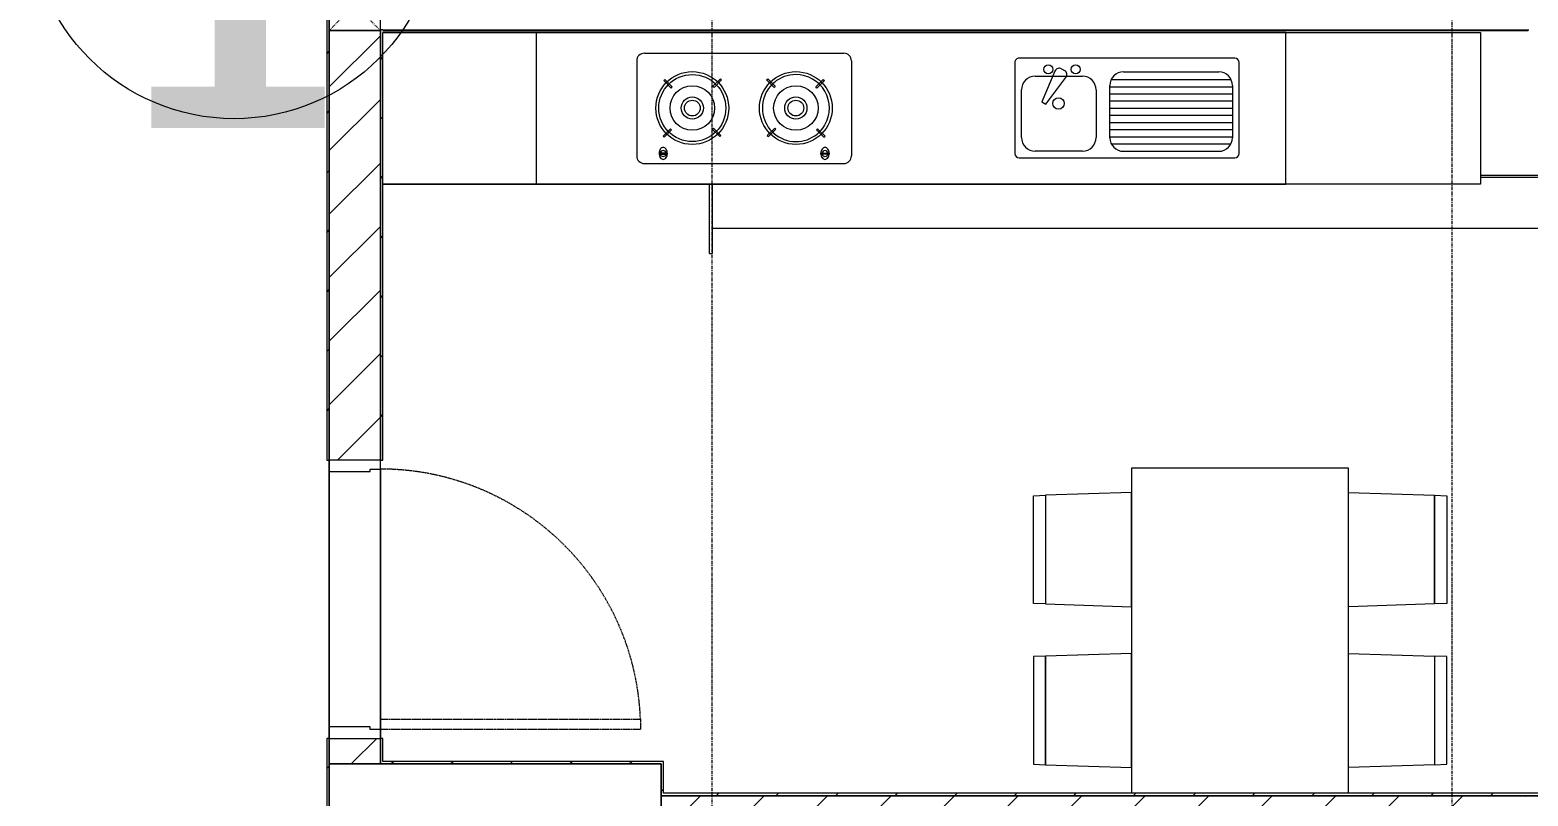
# Model space of a CAD drawing. Header units: millimetres. Extents: x 5357 to 201988, y -16345 to 109895.
# Drawn here: x 43280 to 49149, y 61836 to 64837 of the extents above; entities that cross this region are included whole.
import ezdxf

# ---------------------------------------------------------------- set-up
doc = ezdxf.new("R2010")
doc.units = ezdxf.units.MM
for name, pattern in [('Dash', [6, 3, -3]), ('Dash - Tight', [4.5, 3, -1.5]), ('Grid Line', [22.225, 12.7, -3.175, 3.175, -3.175])]:
    doc.linetypes.add(name, pattern=pattern)
for name, color, linetype, lineweight in [('0-1', 7, 'Continuous', 5), ('A-DETL-GENF-3', 92, 'Dash - Tight', 9), ('A-DETL-MEDM', 33, 'Continuous', 18), ('A-DOOR', 31, 'Continuous', 9), ('A-DOOR-FRAM', 31, 'Continuous', 9), ('A-FLOR-1', 10, 'Continuous', 9), ('A-FLOR-2', 53, 'Continuous', 9), ('A-WALL', 113, 'Continuous', 9), ('A-WALL-4', 113, 'Continuous', 18), ('A-WALL-PATT-2', 53, 'Continuous', 9), ('A-WALL-PATT-3', 111, 'Continuous', 9), ('G-ANNO-TEXT-1', 7, 'Continuous', 9), ('I-FURN', 30, 'Continuous', 9), ('I-FURN-1', 53, 'Continuous', 9), ('I-WALL-1', 9, 'Continuous', 18), ('I-WALL-3', 2, 'Continuous', 18), ('S-COLS', 52, 'Continuous', 9), ('S-COLS-2', 9, 'Continuous', 18), ('S-COLS-5', 52, 'Continuous', 18), ('S-COLS-6', 52, 'Dash', 9), ('S-COLS-HDLN', 52, 'Dash', 9), ('S-GRID-1', 1, 'Grid Line', 9)]:
    doc.layers.add(name, color=color, linetype=linetype, lineweight=lineweight)
doc.styles.add('Arial_B', font='arialbd_0.ttf', dxfattribs={"width": 0.95, "height": 1100})
pattern_1 = [(45, (0, 0), (-116.67262, 116.67262), [])]
pattern_2 = [(45, (0, 0), (-124.4508, 124.4508), [])]

# ---------------------------------------------------------------- blocks, each defined once
blk = doc.blocks.new('NCV_TKTC_KET CAU_rvt-1-TKCS_MB SÂN ĐƯỜNG NỘI BỘ')
at = {"layer": 'A-FLOR-1'}
for p, q in [((44662.6, 64834.3), (49149.4, 64834.3)), ((49149.4, 64834.3), (44662.6, 64834.3)), ((49149.4, 64834.3), (44662.6, 64834.3)), ((44662.6, 64834.3), (49149.4, 64834.3)), ((44452.6, 63106.9), (44452.6, 63151.9)), ((44452.6, 62106.9), (44452.6, 63106.9)), ((44452.6, 62061.9), (44452.6, 62106.9))]:
    blk.add_line(p, q, dxfattribs=at)
at = {"layer": 'S-COLS-2'}
for p, q in [((44452.6, 61961.9), (44452.6, 61511.9)), ((45752.6, 61961.9), (44452.6, 61961.9)), ((45752.6, 61511.9), (45752.6, 61961.9))]:
    blk.add_line(p, q, dxfattribs=at)
blk = doc.blocks.new('HE BEP A - HE BEP A-V46-TKCS_MB SÂN ĐƯỜNG NỘI BỘ')
at = {"layer": 'I-FURN'}
for p, q in [((3.5, -11), (765.9, -11)), ((3.5, -605.3), (3.5, -11)), ((765.9, -11), (765.9, -605.3)), ((765.9, -11), (765.9, -605.3)), ((4303.5, -11), (765.9, -11)), ((3703.5, -605.3), (3703.5, -11)), ((1810.5, -114.2), (965.9, -114.2)), ((3279.1, -92.2), (2497.5, -92.2)), ((948.4, -131.7), (948.4, -487.8)), ((981.5, -167.9), (1448.7, -167.9)), ((1028.4, -139.9), (1401.8, -139.9)), ((1562.5, -140.8), (1747.9, -140.8)), ((1828, -487.8), (1828, -131.7)), ((2467.5, -494.2), (2467.5, -122.2)), ((2555.1, -129.3), (2587.6, -129.3)), ((2555.1, -133.3), (2555.1, -129.3)), ((2587.6, -133.3), (2555.1, -133.3)), ((2587.6, -129.3), (2587.6, -133.3)), ((3189, -129.3), (3189, -133.3)), ((3221.5, -129.3), (3189, -129.3)), ((3189, -133.3), (3221.5, -133.3)), ((3221.5, -133.3), (3221.5, -129.3)), ((3309.1, -494.2), (3309.1, -122.2)), ((975, -397.7), (975, -193.3)), ((975, -195.9), (1455.1, -195.9)), ((975, -223.9), (1455.1, -223.9)), ((1455.1, -193.3), (1455.1, -397.7)), ((1509.1, -380.9), (1509.1, -194.2)), ((1801.3, -194.2), (1801.3, -380.9)), ((2575.3, -194.9), (2570.9, -199.3)), ((2570.9, -199.3), (2600, -228.4)), ((2604.4, -224), (2575.3, -194.9)), ((2600, -228.4), (2604.4, -224)), ((2792.8, -197.7), (2763.7, -226.8)), ((2763.7, -226.8), (2768.1, -231.2)), ((2768.1, -231.2), (2797.2, -202)), ((2797.2, -202), (2792.8, -197.7)), ((2979.4, -202), (2983.8, -197.7)), ((3008.5, -231.2), (2979.4, -202)), ((2983.8, -197.7), (3012.9, -226.8)), ((3012.9, -226.8), (3008.5, -231.2)), ((3172.2, -224), (3201.4, -194.9)), ((3176.6, -228.4), (3172.2, -224)), ((3205.8, -199.3), (3176.6, -228.4)), ((3201.4, -194.9), (3205.8, -199.3)), ((975, -251.9), (1455.1, -251.9)), ((975, -279.9), (1455.1, -279.9)), ((975, -307.9), (1455.1, -307.9)), ((975, -335.9), (1455.1, -335.9)), ((1706.2, -324.4), (1627.3, -429.4)), ((1670.1, -454.1), (1721.6, -333.3)), ((1721.6, -333.3), (1706.2, -324.4)), ((975, -363.9), (1455.1, -363.9)), ((975, -391.9), (1455.1, -391.9)), ((2573.6, -416.8), (2602.8, -387.7)), ((2607.1, -392.1), (2578, -421.2)), ((2602.8, -387.7), (2607.1, -392.1)), ((2766.5, -394.9), (2770.8, -390.5)), ((2795.6, -424), (2766.5, -394.9)), ((2770.8, -390.5), (2800, -419.6)), ((3005.8, -390.5), (2976.7, -419.6)), ((2981.1, -424), (3010.2, -394.9)), ((3010.2, -394.9), (3005.8, -390.5)), ((3173.9, -387.7), (3169.5, -392.1)), ((3169.5, -392.1), (3198.6, -421.2)), ((3203, -416.8), (3173.9, -387.7)), ((979.9, -419.9), (1450.3, -419.9)), ((1401.8, -451.1), (1028.4, -451.1)), ((1747.9, -434.2), (1562.5, -434.2)), ((1644.6, -463.3), (1632.2, -456.1)), ((2578, -421.2), (2573.6, -416.8)), ((2800, -419.6), (2795.6, -424)), ((2976.7, -419.6), (2981.1, -424)), ((3198.6, -421.2), (3203, -416.8)), ((965.9, -505.3), (1810.5, -505.3)), ((3279.1, -524.2), (2497.5, -524.2)), ((765.9, -605.3), (3.5, -605.3)), ((765.9, -605.3), (4303.5, -605.3))]:
    blk.add_line(p, q, dxfattribs=at)
for centre, radius in [((2685.4, -309.4), 142.6), ((3091.2, -309.4), 142.6), ((2685.4, -309.4), 87.2), ((3091.2, -309.4), 131.3), ((3091.2, -309.4), 87.2), ((2685.4, -309.4), 43.6), ((2685.4, -309.4), 30.9), ((3091.2, -309.4), 43.6), ((3091.2, -309.4), 30.9), ((1656.3, -327.5), 22.2), ((1589.4, -460.9), 17.8), ((1696.1, -460.9), 17.8)]:
    blk.add_circle(centre, radius, dxfattribs=at)
for centre, radius, start, end in [((965.9, -131.7), 17.5, 90, 180), ((1810.5, -131.7), 17.5, 0, 90), ((2497.5, -122.2), 30, 90, 180), ((2580.1, -129.2), 24.7, 145.20397, 163.94189), ((2574.8, -125.5), 18.1, 120.79762, 145.20397), ((2571.4, -119.8), 11.5, 90, 120.79762), ((2571.4, -119.8), 11.5, 59.20238, 90), ((2568, -125.5), 18.1, 34.79603, 59.20238), ((2562.6, -129.2), 24.7, 16.05811, 34.79603), ((3214, -129.2), 24.7, 145.20397, 163.94189), ((3208.7, -125.5), 18.1, 120.79762, 145.20397), ((3205.3, -119.8), 11.5, 90, 120.79762), ((3205.3, -119.8), 11.5, 59.20238, 90), ((3201.9, -125.5), 18.1, 34.79603, 59.20238), ((3196.5, -129.2), 24.7, 16.05811, 34.79603), ((3279.1, -122.2), 30, 360, 90), ((1028.4, -193.3), 53.3, 90, 180), ((1401.8, -193.3), 53.3, 0, 90), ((1562.5, -194.2), 53.3, 90, 180), ((1747.9, -194.2), 53.3, 0, 90), ((2588.6, -131.7), 33.5, 163.94189, 180), ((2588.6, -131.7), 33.5, 180, 196.05811), ((2580.1, -134.1), 24.7, 196.05811, 214.79603), ((2571.3, -131.3), 11.6, 9.71775, 170.28225), ((2571.3, -131.3), 11.6, 189.9102, 350.0898), ((2574.8, -137.9), 18.1, 214.79603, 239.20238), ((2571.4, -143.6), 11.5, 239.20238, 270), ((2571.4, -143.6), 11.5, 270, 300.79762), ((2568, -137.9), 18.1, 300.79762, 325.20397), ((2562.6, -134.1), 24.7, 325.20397, 343.94189), ((2554.1, -131.7), 33.5, 0, 16.05811), ((2554.1, -131.7), 33.5, 343.94189, 0), ((3222.5, -131.7), 33.5, 163.94189, 180), ((3222.5, -131.7), 33.5, 180, 196.05811), ((3214, -134.1), 24.7, 196.05811, 214.79603), ((3208.7, -137.9), 18.1, 214.79603, 239.20238), ((3205.3, -131.3), 11.6, 9.71775, 170.28225), ((3205.3, -131.3), 11.6, 189.9102, 350.0898), ((3205.3, -143.6), 11.5, 239.20238, 270), ((3205.3, -143.6), 11.5, 270, 300.79762), ((3201.9, -137.9), 18.1, 300.79762, 325.20397), ((3196.5, -134.1), 24.7, 325.20397, 343.94189), ((3188, -131.7), 33.5, 0, 16.05811), ((3188, -131.7), 33.5, 343.94189, 0), ((2685.4, -309.4), 131.3, 270, 149.33493), ((2685.4, -309.4), 131.3, 150, 270), ((1028.4, -397.7), 53.3, 180, 270), ((1401.8, -397.7), 53.3, 270, 0), ((1562.5, -380.9), 53.3, 180, 270), ((1747.9, -380.9), 53.3, 270, 0), ((1641, -440.7), 17.8, 140.53825, 240.0479), ((1653.4, -447.9), 17.8, 240.0479, 339.46209), ((965.9, -487.8), 17.5, 180, 270), ((1810.5, -487.8), 17.5, 270, 0), ((2497.5, -494.2), 30, 180, 270), ((3279.1, -494.2), 30, 270, 0)]:
    blk.add_arc(centre, radius, start, end, dxfattribs=at)
at = {"layer": 'I-FURN-1'}
for p, q in [((3.5, -11), (4303.5, -11)), ((3.5, -605.3), (3.5, -11)), ((4303.5, -605.3), (3.5, -605.3))]:
    blk.add_line(p, q, dxfattribs=at)
blk = doc.blocks.new('RES_BAN AN 1 - RES_BAN AN 1-V49-TKCS_MB SÂN ĐƯỜNG NỘI BỘ')
at = {"layer": 'I-FURN-1'}
for p, q in [((-425, -1.6), (-425, -1275)), ((425, -1275), (425, -1.6)), ((-761.9, -113.5), (-809.6, -115.1)), ((-809.6, -115.1), (-809.6, -536.9)), ((-761.9, -113.5), (-425, -102.3)), ((-761.9, -538.5), (-761.9, -113.5)), ((-761.9, -538.5), (-761.9, -113.5)), ((-425, -102.3), (-425, -549.7)), ((425, -102.3), (425, -549.7)), ((761.9, -113.5), (425, -102.3)), ((761.9, -538.5), (761.9, -113.5)), ((761.9, -113.5), (761.9, -538.5)), ((809.6, -115.1), (761.9, -113.5)), ((809.6, -536.9), (809.6, -115.1)), ((-809.6, -536.9), (-761.9, -538.5)), ((-425, -549.7), (-761.9, -538.5)), ((425, -549.7), (761.9, -538.5)), ((761.9, -538.5), (809.6, -536.9)), ((-809.6, -745.3), (-761.9, -743.8)), ((-809.6, -1167.2), (-809.6, -745.3)), ((-761.9, -743.8), (-425, -732.5)), ((-761.9, -1168.8), (-761.9, -743.8)), ((-761.9, -743.8), (-761.9, -1168.8)), ((-425, -732.5), (-425, -1180)), ((425, -732.5), (425, -1180)), ((761.9, -743.8), (425, -732.5)), ((761.9, -743.8), (809.6, -745.3)), ((761.9, -1168.8), (761.9, -743.8)), ((761.9, -1168.8), (761.9, -743.8)), ((809.6, -745.3), (809.6, -1167.2)), ((-761.9, -1168.8), (-809.6, -1167.2)), ((-425, -1180), (-761.9, -1168.8)), ((425, -1180), (761.9, -1168.8)), ((809.6, -1167.2), (761.9, -1168.8)), ((-425, -1275), (425, -1275))]:
    blk.add_line(p, q, dxfattribs=at)
blk = doc.blocks.new('NCV_TKTC_TANG 1_rvt-1-TKCS_MB SÂN ĐƯỜNG NỘI BỘ')
at = {"layer": 'A-WALL-PATT-2'}
h = blk.add_hatch(dxfattribs=at)
h.set_pattern_fill('FP_2', color=256, style=0, pattern_type=2)
h.set_pattern_definition(pattern_1)
h.paths.add_polyline_path([(44652.6, 61961.9), (44662.6, 61961.9), (44662.6, 62061.9), (44652.6, 62061.9), (44652.6, 61971.9)])
h.paths.add_polyline_path([(44662.6, 63151.9), (44662.6, 64836.9), (44652.6, 64835.3), (44652.6, 63151.9)])
h = blk.add_hatch(dxfattribs=at)
h.set_pattern_fill('FP_2', color=256, style=0, pattern_type=2)
h.set_pattern_definition(pattern_1)
h.paths.add_polyline_path([(44662.6, 61961.9), (45762.6, 61961.9), (45762.6, 61971.9), (44662.6, 61971.9)])
h = blk.add_hatch(dxfattribs=at)
h.set_pattern_fill('FP_2', color=256, style=0, pattern_type=2)
h.set_pattern_definition(pattern_1)
h.paths.add_polyline_path([(45752.6, 61846.9), (45762.6, 61846.9), (45762.6, 61961.9), (45752.6, 61961.9), (45752.6, 61846.9)])
h = blk.add_hatch(dxfattribs=at)
h.set_pattern_fill('FP_2', color=256, style=0, pattern_type=2)
h.set_pattern_definition(pattern_1)
h.paths.add_polyline_path([(52592.5, 61836.9), (52591, 61846.9), (45752.6, 61846.9), (45752.6, 61836.9), (52564.2, 61836.9)])
at = {"layer": 'A-FLOR-1'}
for p, q in [((44662.6, 64836.9), (46652.6, 64836.9)), ((46652.6, 64836.9), (46752.6, 64836.9)), ((46752.6, 64836.9), (49052.6, 64836.9)), ((49052.6, 64836.9), (49152.6, 64836.9)), ((44652.6, 63151.9), (44652.6, 64527.9)), ((44652.6, 62096.9), (44652.6, 63116.9)), ((44652.6, 63116.9), (44652.6, 62096.9)), ((44652.6, 62061.9), (44652.6, 62096.9)), ((44652.6, 62096.9), (44652.6, 62061.9))]:
    blk.add_line(p, q, dxfattribs=at)
at = {"layer": 'A-FLOR-2'}
for p, q in [((44452.6, 63106.9), (44452.6, 62106.9)), ((44652.6, 63116.9), (44652.6, 62096.9)), ((44652.6, 62096.9), (44652.6, 63116.9))]:
    blk.add_line(p, q, dxfattribs=at)
at = {"layer": 'I-WALL-1'}
for p, q in [((44662.6, 64836.9), (44652.6, 64836.9)), ((44652.6, 64836.9), (44652.6, 63151.9)), ((44662.6, 63151.9), (44662.6, 64826.9)), ((44652.6, 63151.9), (44662.6, 63151.9)), ((44662.6, 62061.9), (44652.6, 62061.9)), ((44652.6, 62061.9), (44652.6, 61961.9)), ((44662.6, 61971.9), (44662.6, 62061.9)), ((44652.6, 61961.9), (44662.6, 61961.9)), ((45762.6, 61971.9), (44662.6, 61971.9)), ((44662.6, 61961.9), (45752.6, 61961.9)), ((45752.6, 61961.9), (45752.6, 61846.9)), ((45762.6, 61961.9), (45762.6, 61971.9)), ((45762.6, 61846.9), (45762.6, 61961.9)), ((45752.6, 61846.9), (45752.6, 61836.9)), ((45752.6, 61836.9), (52592.5, 61836.9)), ((52592.5, 61846.9), (45762.6, 61846.9))]:
    blk.add_line(p, q, dxfattribs=at)
at = {"layer": 'I-FURN-1', "rotation": 180}
for name, p in [('HE BEP A - HE BEP A-V46-TKCS_MB SÂN ĐƯỜNG NỘI BỘ', (48966.1, 64221.6)), ('RES_BAN AN 1 - RES_BAN AN 1-V49-TKCS_MB SÂN ĐƯỜNG NỘI BỘ', (48021.3, 61845.3))]:
    blk.add_blockref(name, p, dxfattribs=at)
blk = doc.blocks.new('FD_05 - FD_05-1000x2200mm-835434-TKCS_MB SÂN ĐƯỜNG NỘI BỘ')
at = {"layer": 'A-DETL-GENF-3'}
for p, q in [((470, 100), (470, 1120)), ((470, 1120), (510, 1120)), ((510, 1120), (510, 100)), ((510, 100), (470, 100))]:
    blk.add_line(p, q, dxfattribs=at)
blk.add_arc((510, 100), 1020, 92.24747, 180, dxfattribs=at)
at = {"layer": 'A-DOOR-FRAM'}
for p, q in [((-510, 100), (-545, 100)), ((-545, 100), (-545, -100)), ((-510, 60), (-510, 100)), ((-500, 60), (-510, 60)), ((-500, -100), (-500, 60)), ((510, 60), (500, 60)), ((500, 60), (500, -100)), ((545, 100), (510, 100)), ((510, 100), (510, 60)), ((545, -100), (545, 100)), ((-545, -100), (-500, -100)), ((500, -100), (545, -100))]:
    blk.add_line(p, q, dxfattribs=at)
blk = doc.blocks.new('G1_SOF - BO TRU - 200x200-3050151-TKCS_MB SÂN ĐƯỜNG NỘI BỘ')
at = {"layer": 'S-COLS-HDLN'}
for p, q in [((-100, 100), (100, -100)), ((100, 100), (-100, -100))]:
    blk.add_line(p, q, dxfattribs=at)

msp = doc.modelspace()

# ---------------------------------------------------------------- hatches: boundary and pattern name
at = {"layer": 'A-WALL-PATT-3'}
h = msp.add_hatch(dxfattribs=at)
h.set_pattern_fill('FP_2', color=256, style=0, pattern_type=2)
h.set_pattern_definition(pattern_1)
h.paths.add_polyline_path([(44452.6, 49151.9), (44452.6, 49151.9), (44452.6, 51761.9), (44442.6, 51761.9), (44442.6, 49151.9)])
h.paths.add_polyline_path([(44442.6, 52751.9), (44452.6, 52751.9), (44452.6, 53861.9), (44442.6, 53861.9), (44442.6, 53061.9)])
h.paths.add_polyline_path([(44452.6, 54951.9), (44452.6, 62061.9), (44442.6, 62061.9), (44442.6, 54951.9)])
h.paths.add_polyline_path([(44442.6, 63151.9), (44452.6, 63151.9), (44452.6, 70111.9), (44442.6, 70111.6), (44442.6, 64527.9)])
h = msp.add_hatch(dxfattribs=at)
h.set_pattern_fill('FP_1', color=256, style=0, pattern_type=2)
h.set_pattern_definition(pattern_2)
h.paths.add_polyline_path([(44652.6, 61961.9), (44652.6, 62061.9), (44452.6, 62061.9), (44452.6, 61961.9), (44612.6, 61961.9)])
h.paths.add_polyline_path([(44612.6, 63151.9), (44652.6, 63151.9), (44652.6, 64835.3), (44452.6, 64834.2), (44452.6, 63151.9)])
h.paths.add_polyline_path([(44452.6, 65035.3), (44652.6, 65035.3), (44652.6, 69761.9), (44452.6, 69761.9), (44452.6, 65035.3)])
h = msp.add_hatch(dxfattribs=at)
h.set_pattern_fill('FP_1', color=256, style=0, pattern_type=2)
h.set_pattern_definition(pattern_2)
h.paths.add_polyline_path([(47003.3, 61636.9), (48952.9, 61636.9), (48952.9, 61835.3), (49152.9, 61835.3), (49153, 61636.9), (52602.6, 61636.9), (52602.5, 61836.9), (45752.6, 61836.9), (45752.6, 61636.9), (46857.2, 61636.9)])

# ---------------------------------------------------------------- linework, layer by layer
at = {"layer": 'A-DETL-MEDM'}
msp.add_circle((44079.8, 65289.3), 800, dxfattribs=at)
at = {"layer": 'A-WALL'}
for p, q in [((44652.6, 64835.3), (44452.6, 64835.3)), ((44452.6, 64835.3), (44452.6, 63151.9)), ((44452.6, 63151.9), (44452.6, 64835.3)), ((45942.6, 63961.9), (45942.6, 64232.6)), ((45952.6, 64232.6), (45952.6, 63961.9)), ((48962.6, 64268.6), (53242.6, 64268.6)), ((53242.6, 64258.6), (48962.6, 64258.6)), ((53242.6, 64058.6), (45952.6, 64058.6)), ((45942.6, 63961.9), (45952.6, 63961.9)), ((44452.6, 62106.9), (44452.6, 63106.9)), ((44652.6, 63116.9), (44652.6, 62096.9)), ((44452.6, 62061.9), (44452.6, 61961.9)), ((44452.6, 61961.9), (44452.6, 62061.9))]:
    msp.add_line(p, q, dxfattribs=at)
at = {"layer": 'A-WALL-4'}
for p, q in [((44652.6, 63151.9), (44652.6, 64835.3)), ((44652.6, 61961.9), (44652.6, 62061.9)), ((44452.6, 61961.9), (44652.6, 61961.9)), ((52602.6, 61836.9), (45752.6, 61836.9)), ((45752.6, 61836.9), (45752.6, 61636.9))]:
    msp.add_line(p, q, dxfattribs=at)
at = {"layer": 'I-WALL-3'}
for p, q in [((44442.6, 70111.9), (44442.6, 63151.9)), ((44452.6, 64835.3), (44452.6, 65035.3)), ((44442.6, 63151.9), (44452.6, 63151.9)), ((44442.6, 62061.9), (44442.6, 54951.9)), ((44452.6, 62061.9), (44442.6, 62061.9)), ((44452.6, 61511.9), (44452.6, 61961.9))]:
    msp.add_line(p, q, dxfattribs=at)
at = {"layer": 'S-COLS'}
msp.add_line((44452.6, 64835.3), (44652.6, 64835.3), dxfattribs=at)
at = {"layer": 'S-COLS-5'}
for p, q in [((44452.6, 65035.3), (44452.6, 64835.3)), ((44652.6, 64835.3), (44652.6, 65035.3))]:
    msp.add_line(p, q, dxfattribs=at)
at = {"layer": 'S-GRID-1'}
for p, q in [((44452.6, 20960.6), (44452.6, 80482.7)), ((45952.6, 20960.6), (45952.6, 80482.7)), ((48852.6, 20960.6), (48852.6, 80482.7))]:
    msp.add_line(p, q, dxfattribs=at)

# ---------------------------------------------------------------- block references
at = {"layer": '0-1'}
for name in ['NCV_TKTC_KET CAU_rvt-1-TKCS_MB SÂN ĐƯỜNG NỘI BỘ', 'NCV_TKTC_TANG 1_rvt-1-TKCS_MB SÂN ĐƯỜNG NỘI BỘ']:
    msp.add_blockref(name, (0, 0), dxfattribs=at)
at = {"layer": 'A-DOOR', "rotation": 269.9999999999999}
msp.add_blockref('FD_05 - FD_05-1000x2200mm-835434-TKCS_MB SÂN ĐƯỜNG NỘI BỘ', (44552.6, 62606.9), dxfattribs=at)
at = {"layer": 'S-COLS-6'}
msp.add_blockref('G1_SOF - BO TRU - 200x200-3050151-TKCS_MB SÂN ĐƯỜNG NỘI BỘ', (44552.6, 64935.3), dxfattribs=at)

# ---------------------------------------------------------------- texts
at = {"layer": 'G-ANNO-TEXT-1', "insert": (44069.2, 65002.3), "char_height": 1100, "width": 1534.06, "attachment_point": 5, "line_spacing_factor": 0.936439, "style": 'Arial_B'}
msp.add_mtext('\\pt2508,5016,7524,10032,12540,15048,17556,20064,22572,25080,27588,30096,32604,35112,37620,40128,42636,45144,47652,50160,52668,55176,57684,60192,62700,65208,67716,70224,72732,75240,77748,80256;1', dxfattribs=at)

doc.saveas('drawing.dxf')
